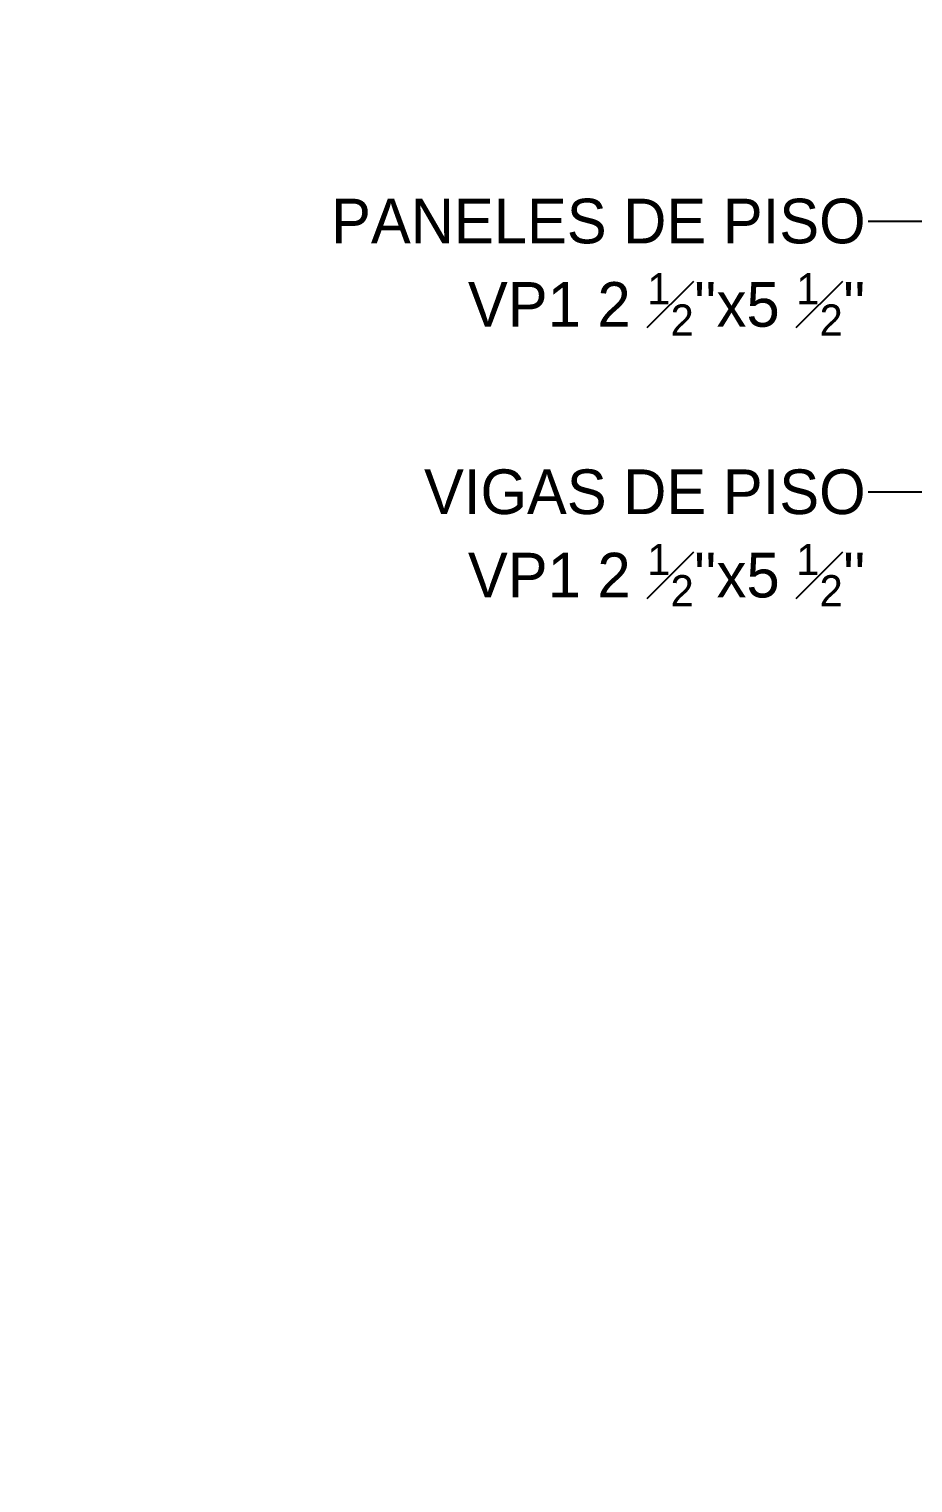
# Model space of a CAD drawing. Header units: millimetres. Extents: x 19438 to 19711, y 4351 to 4752.
# Drawn here: x 19475.27 to 19477.051, y 4515.826 to 4518.756 of the extents above; entities that cross this region are included whole.
import ezdxf
from ezdxf import colors
from ezdxf.entities.mleader import LeaderData, LeaderLine
from ezdxf.math import Vec2, Vec3

# ---------------------------------------------------------------- set-up
doc = ezdxf.new("R2010")
doc.units = ezdxf.units.MM
for name, color, linetype in [('0 @ 0.5', 7, 'Continuous'), ('cotas', 1, 'Continuous'), ('cotas @ 500', 1, 'Continuous')]:
    doc.layers.add(name, color=color, linetype=linetype)
doc.styles.add('century gothic', font='GOTHIC.TTF')
doc.styles.add('COTAS SMC', font='GOTHIC.TTF')
doc.dimstyles.new('ANOTATIVE 100 SMCONSTRUCCIONES', dxfattribs={"dimscale": 0, "dimtxt": 0.18, "dimasz": 0.15, "dimexe": 0.18, "dimexo": 0.09, "dimgap": 0.1, "dimtad": 1, "dimzin": 0, "dimdsep": 46, "dimtxsty": 'century gothic', "dimblk1": 'FLECHA1', "dimblk2": 'FLECHA1', "dimsah": 1, "dimcen": 0.18, "dimdle": 0.075, "dimclrd": 1, "dimclre": 1, "dimclrt": 2, "dimaunit": 1, "dimadec": 0, "dimazin": 0, "dimtfac": 0.7499999999999999, "dimtix": 1, "dimtmove": 2, "dimatfit": 3, "dimfxl": 0.09, "dimtvp": 1.5, "dimtfill": 1, "dimtolj": 1, "dimtzin": 0, "dimarcsym": 0})
doc.dimstyles.new('PIES SMCONSTRUCCIONES', dxfattribs={"dimscale": 0, "dimtxt": 0.18, "dimasz": 0.2, "dimexe": 0.18, "dimexo": 0, "dimgap": 0.1, "dimtad": 1, "dimdec": 0, "dimlfac": 39.3700787, "dimzin": 0, "dimdsep": 46, "dimlunit": 4, "dimtxsty": 'COTAS SMC', "dimblk1": 'FLECHA1', "dimblk2": 'FLECHA1', "dimsah": 1, "dimcen": 0.2, "dimdle": 0.075, "dimclrd": 1, "dimclre": 1, "dimclrt": 2, "dimaunit": 1, "dimadec": 0, "dimazin": 0, "dimtfac": 0.75, "dimtdec": 0, "dimtix": 1, "dimtmove": 2, "dimatfit": 3, "dimfxl": 0.09, "dimtvp": 1.5, "dimtfill": 1, "dimtolj": 1, "dimtzin": 0, "dimarcsym": 0})

# ---------------------------------------------------------------- blocks, each defined once
blk = doc.blocks.new('FLECHA1')
at = {"color": 4}
blk.add_line((-0.2461764230280465, -0.2480808452037593), (0.2480808452037602, 0.25), dxfattribs=at)
at = {"color": 1}
blk.add_line((-1, 0), (0.4961616904075186, 0), dxfattribs=at)
blk = doc.blocks.new('*D405')
at = {"layer": 'cotas', "color": 1, "lineweight": -2, "transparency": 16777216}
for p, q in [((19614.32603827352, 4625.844823780141), (19614.32603827352, 4700.844823780141)), ((19570.98360808013, 4550.844823780141), (19524.32603827352, 4550.844823780141)), ((19614.32603827352, 4548.429823780133), (19614.32603827352, 4550.844823780141)), ((19570.53385970888, 4548.429823780133), (19524.32603827352, 4548.429823780133)), ((19614.32603827352, 4473.429823780133), (19614.32603827352, 4398.429823780133))]:
    blk.add_line(p, q, dxfattribs=at)
at = {"layer": 'Defpoints', "color": 0, "transparency": 16777216}
for p in [(19614.32603827352, 4550.844823780141), (19615.98360808013, 4550.844823780141), (19615.53385970888, 4548.429823780133)]:
    blk.add_point(p, dxfattribs=at)
at = {"layer": 'cotas', "color": 1, "lineweight": -2, "transparency": 16777216, "xscale": 75, "yscale": 75, "zscale": 75}
for p, rotation in [((19614.32603827352, 4550.844823780141), 270), ((19614.32603827352, 4548.429823780133), 90)]:
    blk.add_blockref('FLECHA1', p, dxfattribs=dict(at, rotation=rotation))
at = {"layer": 'cotas', "color": 2, "transparency": 16777216, "insert": (19517.33759503763, 4549.637323780141), "char_height": 90, "attachment_point": 5, "rotation": 90, "style": 'century gothic', "bg_fill": 3, "box_fill_scale": 1.1, "bg_fill_color": 256, "bg_fill_true_color": 13158600, "bg_fill_transparency": 0}
blk.add_mtext('\\A1;2.42', dxfattribs=at)
blk = doc.blocks.new('*D460')
at = {"layer": 'cotas', "color": 1, "lineweight": -2, "transparency": 16777216}
for p, q in [((19620.01280604143, 4651.753346359425), (19620.01280604143, 4751.753346359425)), ((19620.41684630451, 4551.753346359425), (19530.01280604143, 4551.753346359425)), ((19620.01280604143, 4550.533346359425), (19620.01280604143, 4551.753346359425)), ((19620.41684630451, 4550.533346359425), (19530.01280604143, 4550.533346359425)), ((19620.01280604143, 4450.533346359425), (19620.01280604143, 4350.533346359425))]:
    blk.add_line(p, q, dxfattribs=at)
at = {"layer": 'Defpoints', "color": 0, "transparency": 16777216}
for p in [(19620.01280604143, 4551.753346359425), (19620.41684630451, 4551.753346359425), (19620.41684630451, 4550.533346359425)]:
    blk.add_point(p, dxfattribs=at)
at = {"layer": 'cotas', "color": 1, "lineweight": -2, "transparency": 16777216, "xscale": 100, "yscale": 100, "zscale": 100}
for p, rotation in [((19620.01280604143, 4551.753346359425), 270), ((19620.01280604143, 4550.533346359425), 90)]:
    blk.add_blockref('FLECHA1', p, dxfattribs=dict(at, rotation=rotation))
at = {"layer": 'cotas', "color": 2, "transparency": 16777216, "insert": (19523.88092296869, 4551.143346359429), "char_height": 90, "attachment_point": 5, "rotation": 90, "style": 'COTAS SMC', "bg_fill": 3, "box_fill_scale": 1.1, "bg_fill_color": 256, "bg_fill_true_color": 13158600, "bg_fill_transparency": 0}
blk.add_mtext("\\A1;4'", dxfattribs=at)
blk = doc.blocks.new('*U570')
at = {"layer": 'cotas @ 500'}
dim = blk.add_linear_dim(base=(19614.32603827352, 4550.844823780141), p1=(19615.53385970888, 4548.429823780133), p2=(19615.98360808013, 4550.844823780141), angle=90, dimstyle='ANOTATIVE 100 SMCONSTRUCCIONES', override={"dimscale": 500, "dimtix": 1, "dimtofl": 1, "dimtmove": 1, "dimatfit": 1}, dxfattribs=at)
dim.commit()
dim.dimension.update_dxf_attribs({"geometry": '*D405', "text_midpoint": (19517.33759503763, 4549.637323780141)})
blk = doc.blocks.new('*U572')
at = {"layer": 'cotas @ 500'}
dim = blk.add_linear_dim(base=(19620.01280604143, 4551.753346359425), p1=(19620.41684630451, 4550.533346359425), p2=(19620.41684630451, 4551.753346359425), angle=90, dimstyle='PIES SMCONSTRUCCIONES', override={"dimscale": 500, "dimtix": 1, "dimtofl": 1, "dimtmove": 2, "dimatfit": 3}, dxfattribs=at)
dim.commit()
dim.dimension.update_dxf_attribs({"geometry": '*D460', "text_midpoint": (19523.88092296869, 4551.143346359429)})

msp = doc.modelspace()

# ---------------------------------------------------------------- block references
at = {"layer": 'cotas'}
msp.add_blockref('*U570', (0, 0), dxfattribs=at)

# ---------------------------------------------------------------- next in the draw order: block references
msp.add_blockref('*U572', (0, 0), dxfattribs=at)

# ---------------------------------------------------------------- next in the draw order: leaders
at = {"layer": '0 @ 0.5'}
ml = msp.add_multileader_mtext('Standard', dxfattribs=at)
ml.set_content("\\A1;PANELES DE PISO\\PVP1 2 {\\H0.7x;\\S1#2;}''x5 {\\H0.7x;\\S1#2;}''", color=2, style='century gothic')
ml.set_leader_properties(color=1)
ml.build(insert=Vec2(0, 0))
ml.multileader.update_dxf_attribs({"dogleg_length": 0.09, "arrow_head_size": 0.09, "scale": 0.5})
ctx = ml.context
ctx.base_point, ctx.scale, ctx.char_height, ctx.arrow_head_size, ctx.landing_gap_size, ctx.plane_origin = Vec3(19475.95055046859, 4518.367818990499), 0.5, 0.09, 0.09, 0.005, Vec3(19477.43196093232, 4518.196648185224)
ctx.text_align_type = 2
notes = []
notes.append((ctx, [(0, (1, 1, 0), (19477.10750094215, 4518.367818990499), (-1, 0), 0.1471612145451218, [(0, [(19477.63678776201, 4517.954989295694)], 0, [])])]))
ctx.mtext.insert, ctx.mtext.alignment, ctx.mtext.flow_direction = Vec3(19476.9553397276, 4518.413950873572), 3, 5
ml = msp.add_multileader_mtext('Standard', dxfattribs=at)
ml.set_content("\\A1;VIGAS DE PISO\\PVP1 2 {\\H0.7x;\\S1#2;}''x5 {\\H0.7x;\\S1#2;}''", color=2, style='century gothic')
ml.set_leader_properties(color=1)
ml.build(insert=Vec2(0, 0))
ml.multileader.update_dxf_attribs({"dogleg_length": 0.09, "arrow_head_size": 0.09, "scale": 0.5})
ctx = ml.context
ctx.base_point, ctx.scale, ctx.char_height, ctx.arrow_head_size, ctx.landing_gap_size, ctx.plane_origin = Vec3(19476.07726018987, 4517.822274134383), 0.5, 0.09, 0.09, 0.005, Vec3(19477.43196093232, 4517.651103329109)
ctx.text_align_type = 2
notes.append((ctx, [(0, (1, 1, 0), (19477.10750094215, 4517.822274134383), (-1, 0), 0.1471612145451218, [(0, [(19477.43196093232, 4517.822274134383)], 0, [])])]))
ctx.mtext.insert, ctx.mtext.alignment, ctx.mtext.flow_direction = Vec3(19476.9553397276, 4517.868406017456), 3, 5
for ctx, leaders in notes:
    for number, flags, end, landing, length, lines in leaders:
        leader = LeaderData()
        leader.index, (leader.has_last_leader_line, leader.has_dogleg_vector, leader.attachment_direction) = number, flags
        leader.last_leader_point, leader.dogleg_vector, leader.dogleg_length = Vec3(end), Vec3(landing), length
        for number, points, colour, breaks in lines:
            line = LeaderLine()
            line.index, line.vertices, line.color, line.breaks = number, Vec3.list(points), colors.encode_raw_color(colour), breaks
            leader.lines.append(line)
        ctx.leaders.append(leader)

doc.saveas('drawing.dxf')
